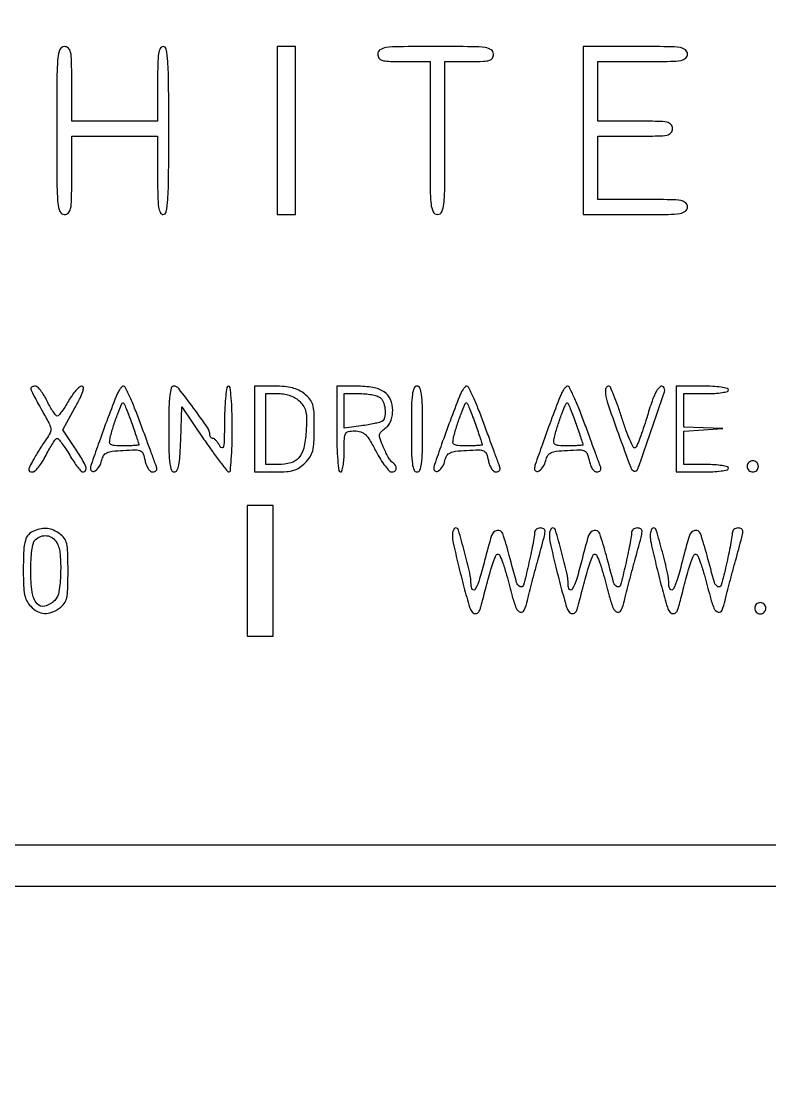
# Model space of a CAD drawing. Extents: x 0 to 1066, y 0 to 761.
# Drawn here: x 996.46 to 1013.42, y 667.41 to 691.67 of the extents above; entities that cross this region are included whole.
import ezdxf

# ---------------------------------------------------------------- set-up
doc = ezdxf.new("R2010")
doc.units = 0
doc.header["$MEASUREMENT"] = 0

msp = doc.modelspace()

# ---------------------------------------------------------------- linework, layer by layer
for points in [[(982.655824, 748.540282, 0.000002), (992.073451, 729.761465, 0.000003), (1001.476501, 711.012148, 0.073166), (1001.582046, 710.861438, 0.516769), (1001.62967, 710.868157, 0.000161), (1002.660428, 712.865717, 0.00194), (1003.806305, 715.10946, 0.001155)], [(1015.781863, 710.854808, 0.000003), (1025.166237, 729.64381, 0.000005), (1034.526962, 748.386234, 0.116318)]]:
    msp.add_lwpolyline(points, format="xyb")
for points in [[(997.2648, 689.1939, 0.001341), (997.268085, 687.969204, 0.020826), (997.28783, 687.549487, 0.077538), (997.336009, 687.355487, 0.301849), (997.434, 687.2904, 0.193568), (997.526485, 687.327598, 0.15568), (997.578021, 687.422587, 0.043488), (997.599267, 687.631595, 0.003595), (997.6032, 688.1787), (997.6032, 689.067), (998.5761, 689.067), (999.549, 689.067), (999.549, 688.1787, 0.004841), (999.55362, 687.70156, 0.030643), (999.573171, 687.4596, 0.072528), (999.610754, 687.332124, 0.292784), (999.6759, 687.2904, 0.365259), (999.747167, 687.350477, 0.02586), (999.78024, 687.6288, 0.014738), (999.798736, 688.127208, 0.001905), (999.8028, 689.1939, 0.001905), (999.798736, 690.260592, 0.014738), (999.78024, 690.759, 0.02586), (999.747167, 691.037323, 0.365259), (999.6759, 691.0974, 0.286822), (999.611114, 691.056905, 0.076301), (999.573323, 690.93525, 0.032071), (999.553673, 690.704014, 0.005163), (999.549, 690.2514), (999.549, 689.4054), (998.5761, 689.4054), (997.6032, 689.4054), (997.6032, 690.2514, 0.003852), (997.599202, 690.770304, 0.045528), (997.57782, 690.9705, 0.160003), (997.526249, 691.061685, 0.186821), (997.434, 691.0974, 0.301849), (997.336009, 691.032313, 0.077538), (997.28783, 690.838313, 0.020826), (997.268085, 690.418596, 0.001341)], [(1004.5404, 690.9282, 0.142406), (1004.56673, 690.837626, 0.183695), (1004.635575, 690.786193, 0.063075), (1004.782708, 690.763607, 0.006583), (1005.1326, 690.759), (1005.7248, 690.759), (1005.7248, 689.0247, 0.001501), (1005.728137, 687.912982, 0.022816), (1005.748013, 687.528337, 0.086689), (1005.796913, 687.351787, 0.289626), (1005.894, 687.2904, 0.289626), (1005.991087, 687.351787, 0.086689), (1006.039987, 687.528337, 0.022816), (1006.059863, 687.912982, 0.001501), (1006.0632, 689.0247), (1006.0632, 690.759), (1006.6131, 690.759, 0.007414), (1006.93488, 690.763771, 0.067313), (1007.073113, 690.786658, 0.186514), (1007.138296, 690.838013, 0.134481), (1007.163, 690.9282, 0.250083), (1007.112431, 691.022982, 0.116079), (1006.977938, 691.073521, 0.02996), (1006.681026, 691.093868, 0.00213), (1005.8517, 691.0974, 0.00213), (1005.022374, 691.093868, 0.02996), (1004.725463, 691.073521, 0.116079), (1004.590969, 691.022982, 0.250083)], [(1009.1934, 689.1939), (1009.1934, 687.2904), (1010.3778, 687.2904, 0.002431), (1011.122433, 687.29402, 0.033055), (1011.393, 687.314571, 0.126958), (1011.515361, 687.365508, 0.235138), (1011.5622, 687.4596, 0.212584), (1011.520709, 687.552777, 0.142907), (1011.41415, 687.604125, 0.038318), (1011.178739, 687.625025, 0.002988), (1010.547, 687.6288), (1009.5318, 687.6288), (1009.5318, 688.3479), (1009.5318, 689.067), (1010.3778, 689.067, 0.003852), (1010.896704, 689.070998, 0.045528), (1011.0969, 689.09238, 0.160003), (1011.188085, 689.143951, 0.186821), (1011.2238, 689.2362, 0.186821), (1011.188085, 689.328449, 0.160003), (1011.0969, 689.38002, 0.045528), (1010.896704, 689.401402, 0.003852), (1010.3778, 689.4054), (1009.5318, 689.4054), (1009.5318, 690.0822), (1009.5318, 690.759), (1010.547, 690.759, 0.002988), (1011.178739, 690.762775, 0.038318), (1011.41415, 690.783675, 0.142907), (1011.520709, 690.835023, 0.212584), (1011.5622, 690.9282, 0.235138), (1011.515361, 691.022292, 0.126958), (1011.393, 691.073229, 0.033055), (1011.122433, 691.09378, 0.002431), (1010.3778, 691.0974), (1009.1934, 691.0974)], [(996.6726, 683.345648, 0.114806), (996.680922, 683.309883, 0.003773), (996.7471, 683.177898, 0.00703), (996.82904, 683.022925, 0.004813), (996.926215, 682.849223, -0.008011), (997.082418, 682.565769, -0.081451), (997.125198, 682.438846, -0.151856), (997.111007, 682.337297, -0.048224), (997.031965, 682.204424, 0.011765), (996.964419, 682.107674, 0.005746), (996.882641, 681.981331, 0.005696), (996.800563, 681.847932, 0.008213), (996.731267, 681.72795, 0.010286), (996.650823, 681.575948, 0.092259), (996.629905, 681.5038, 0.29788), (996.64887, 681.467446, 0.128436), (996.704182, 681.453, 0.187335), (996.764643, 681.476477, 0.034372), (996.848842, 681.564831, 0.032745), (996.938054, 681.687924, 0.024627), (997.020061, 681.8337, -0.012096), (997.097381, 681.97958, -0.018152), (997.172425, 682.102569, -0.013313), (997.239253, 682.198024, -0.237674), (997.271757, 682.2144, -0.223986), (997.305419, 682.198524, -0.011834), (997.380775, 682.102569, -0.016754), (997.466473, 681.979577, -0.011241), (997.556427, 681.8337, 0.014777), (997.647792, 681.687855, 0.021221), (997.737799, 681.564831, 0.017833), (997.817771, 681.471738, 0.209331), (997.860566, 681.453, 0.286697), (997.917878, 681.488805, 0.199212), (997.922641, 681.567179, 0.054436), (997.849955, 681.721032, 0.008727), (997.671059, 682.001634), (997.400518, 682.410076), (997.674376, 682.904438, 0.010601), (997.792374, 683.128527, 0.037993), (997.853474, 683.278219, 0.083633), (997.866373, 683.36674, 0.407734), (997.833595, 683.3988, 0.178756), (997.7775, 683.378084, 0.032509), (997.696763, 683.299395, 0.031384), (997.609983, 683.189974, 0.023937), (997.528765, 683.0604, -0.013745), (997.451133, 682.930749, -0.020053), (997.375179, 682.821405, -0.016106), (997.307748, 682.73792, -0.218156), (997.272997, 682.722, -0.230398), (997.239398, 682.73835, -0.018087), (997.179196, 682.82112, -0.02171), (997.112462, 682.930148, -0.014767), (997.045761, 683.059429, 0.023654), (996.976122, 683.188715, 0.031853), (996.900524, 683.298024, 0.033055), (996.829194, 683.376958, 0.192501), (996.77835, 683.397829, 0.048317), (996.737878, 683.394284, 0.06872), (996.703664, 683.382902, 0.089382), (996.680627, 683.365868, 0.191239)], [(998.608362, 683.16615, 0.003339), (998.395398, 682.607358, 0.004151), (998.205161, 682.084806, 0.001707), (998.042404, 681.6209, 0.083697), (998.0262, 681.524779, 0.312627), (998.063916, 681.470353, 0.254015), (998.135892, 681.480401, 0.097401), (998.226521, 681.579578, 0.079193), (998.281104, 681.713072, -0.07731), (998.325963, 681.823965, -0.149045), (998.396294, 681.887692, -0.082541), (998.520043, 681.922681, -0.013238), (998.77111, 681.943914, -0.009846), (999.053914, 681.954722, -0.115249), (999.161124, 681.931762, -0.196754), (999.220807, 681.866633, -0.038982), (999.264697, 681.711264, 0.041225), (999.293983, 681.609343, 0.059746), (999.337311, 681.52643, 0.075165), (999.388589, 681.471492, 0.169033), (999.441726, 681.453, 0.089058), (999.486581, 681.461053, 0.134074), (999.518687, 681.484064, 0.146727), (999.532872, 681.518473, 0.114656), (999.52766, 681.55875, -0.001304), (999.500475, 681.632221, -0.000057), (999.406566, 681.888161, -0.000097), (999.295277, 682.191759, -0.000069), (999.170812, 682.53165, 0.007359), (999.043564, 682.864054, 0.011707), (998.923939, 683.144075, 0.005672), (998.816323, 683.373561, 0.287814), (998.776109, 683.3988, 0.199229), (998.74046, 683.384008, 0.039891), (998.694948, 683.330459, 0.036519), (998.648653, 683.255236, 0.026979)], [(999.8028, 682.4259, 0.004429), (999.807394, 681.907264, 0.027171), (999.826637, 681.640621, 0.059675), (999.862661, 681.496892, 0.310982), (999.926406, 681.453, 0.277265), (999.988771, 681.490463, 0.072942), (1000.029647, 681.60482, 0.034361), (1000.056805, 681.814232, 0.006805), (1000.074456, 682.192225), (1000.0989, 682.931449), (1000.600607, 682.192225, 0.006004), (1000.797916, 681.908888, 0.009362), (1000.975307, 681.670147, 0.004131), (1001.130312, 681.472883, 0.227962), (1001.171657, 681.453, 0.387916), (1001.199527, 681.478453, 0.004865), (1001.22063, 681.738789, 0.011107), (1001.236014, 682.052858, 0.006683), (1001.241, 682.4259, 0.00681), (1001.235533, 682.827296, 0.014876), (1001.218011, 683.134425, 0.010078), (1001.193111, 683.36648, 0.377473), (1001.1564, 683.3988, 0.365542), (1001.120672, 683.368651, 0.013518), (1001.093795, 683.180581, 0.017906), (1001.074057, 682.931596, 0.008996), (1001.066074, 682.61625, -0.003938), (1001.059862, 682.207407, -0.035053), (1001.043131, 682.028304, -0.356692), (1001.00998, 681.999091, -0.298005), (1000.968546, 682.02405, 0.02844), (1000.928142, 682.096925, 0.036638), (1000.882657, 682.158485, 0.03992), (1000.838698, 682.202095, 0.177225), (1000.805072, 682.2144, -0.108592), (1000.777728, 682.220409, -0.099715), (1000.754454, 682.237431, -0.095435), (1000.738847, 682.26287, -0.090241), (1000.7334, 682.292803, 0.152085), (1000.681819, 682.458459, 0.008545), (1000.364879, 682.901655, 0.006748), (1000.028514, 683.342847, 0.230431), (999.913551, 683.3988, 0.337836), (999.858105, 683.35651, 0.038584), (999.826358, 683.191856, 0.023331), (999.807672, 682.912102, 0.00501)], [(1001.7486, 682.4259), (1001.7486, 681.453), (1002.217745, 681.453, 0.017721), (1002.470926, 681.461976, 0.056767), (1002.636681, 681.492873, 0.074196), (1002.766125, 681.554736, 0.047901), (1002.894545, 681.660655, 0.051736), (1003.005211, 681.796942, 0.08116), (1003.06616, 681.934652, 0.05256), (1003.094739, 682.124151, 0.011166), (1003.1022, 682.458214, 0.009802), (1003.095372, 682.80649, 0.061136), (1003.066771, 682.98223, 0.102523), (1003.002509, 683.103356, 0.053091), (1002.879291, 683.22346, 0.052467), (1002.749428, 683.305181, 0.050879), (1002.604074, 683.359093, 0.042137), (1002.427853, 683.389211, 0.021266), (1002.202491, 683.3988), (1001.7486, 683.3988)], [(1002.773282, 683.050918, -0.05917), (1002.865265, 682.934144, -0.086651), (1002.913206, 682.81275, -0.056195), (1002.928382, 682.646407, -0.01273), (1002.915112, 682.362749, -0.036273), (1002.861099, 681.992144, -0.123078), (1002.752995, 681.775129, -0.151745), (1002.570491, 681.660067, -0.065424), (1002.28233, 681.6222), (1002.0024, 681.6222), (1002.0024, 682.4259), (1002.0024, 683.2296), (1002.2985, 683.2296, -0.042813), (1002.435527, 683.217845, -0.047236), (1002.563928, 683.182924, -0.04945), (1002.678185, 683.126491, -0.057014)], [(1003.6098, 682.4259, 0.00681), (1003.615267, 682.024504, 0.014876), (1003.632789, 681.717375, 0.010078), (1003.657689, 681.48532, 0.377473), (1003.6944, 681.453, 0.332234), (1003.727481, 681.477709, 0.026982), (1003.754149, 681.589682, 0.027868), (1003.772896, 681.739934, 0.017105), (1003.779, 681.9183, -0.008163), (1003.783874, 682.216813, -0.111228), (1003.811047, 682.321399, -0.22922), (1003.875274, 682.36966, -0.048475), (1004.018727, 682.3836, -0.078159), (1004.15515, 682.362144, -0.114133), (1004.259121, 682.299922, -0.067232), (1004.360117, 682.172433, -0.013422), (1004.50189, 681.9183, 0.017166), (1004.603081, 681.740059, 0.02441), (1004.705846, 681.589682, 0.022151), (1004.798851, 681.477588, 0.211552), (1004.854363, 681.453, 0.149686), (1004.926524, 681.475098, 0.220425), (1004.960207, 681.530966, 0.177874), (1004.942268, 681.603201, 0.105826), (1004.877518, 681.665292, -0.101676), (1004.83666, 681.703834, -0.018463), (1004.779693, 681.791742, -0.019204), (1004.719842, 681.901385, -0.016372), (1004.665096, 682.021224, -0.013519), (1004.59316, 682.207384, -0.111613), (1004.582419, 682.296917, -0.172377), (1004.614435, 682.364169, -0.043547), (1004.708678, 682.443236, 0.073485), (1004.782931, 682.513489, 0.067422), (1004.836295, 682.604206, 0.059588), (1004.868212, 682.716019, 0.039776), (1004.8788, 682.8489, 0.10274), (1004.827443, 683.096201, 0.143974), (1004.683731, 683.268386, 0.106673), (1004.432344, 683.367851, 0.041078), (1004.056276, 683.3988), (1003.6098, 683.3988)], [(1004.60808, 683.12808, -0.122709), (1004.677625, 683.012376, -0.063022), (1004.706613, 682.844638, -0.065373), (1004.693002, 682.685489, -0.203061), (1004.632016, 682.599436, -0.075848), (1004.581361, 682.57789, -0.009207), (1004.463331, 682.549961, -0.010757), (1004.320856, 682.522202, -0.008674), (1004.166716, 682.498344), (1003.779, 682.445202), (1003.779, 682.837401), (1003.779, 683.2296), (1004.14278, 683.2296, -0.025442), (1004.289488, 683.22213, -0.028275), (1004.429521, 683.199778, -0.029295), (1004.545334, 683.167303, -0.113847)], [(1005.3018, 682.4259, 0.004301), (1005.306327, 681.89969, 0.028132), (1005.325709, 681.6363, 0.065619), (1005.36287, 681.497029, 0.303591), (1005.4287, 681.453, 0.303591), (1005.49453, 681.497029, 0.065619), (1005.531691, 681.6363, 0.028132), (1005.551073, 681.89969, 0.004301), (1005.5556, 682.4259, 0.004301), (1005.551073, 682.95211, 0.028132), (1005.531691, 683.2155, 0.065619), (1005.49453, 683.354771, 0.303591), (1005.4287, 683.3988, 0.303591), (1005.36287, 683.354771, 0.065619), (1005.325709, 683.2155, 0.028132), (1005.306327, 682.95211, 0.004301)], [(1006.391562, 683.16615, 0.003339), (1006.178598, 682.607358, 0.004151), (1005.988361, 682.084806, 0.001707), (1005.825604, 681.6209, 0.083697), (1005.8094, 681.524779, 0.312627), (1005.847116, 681.470353, 0.254015), (1005.919092, 681.480401, 0.097401), (1006.009721, 681.579578, 0.079193), (1006.064304, 681.713072, -0.07731), (1006.109163, 681.823965, -0.149045), (1006.179494, 681.887692, -0.082541), (1006.303243, 681.922681, -0.013238), (1006.55431, 681.943914, -0.009846), (1006.837114, 681.954722, -0.115249), (1006.944324, 681.931762, -0.196754), (1007.004007, 681.866633, -0.038982), (1007.047897, 681.711264, 0.041225), (1007.077183, 681.609343, 0.059746), (1007.120511, 681.52643, 0.075165), (1007.171789, 681.471492, 0.169033), (1007.224926, 681.453, 0.089058), (1007.269781, 681.461053, 0.134074), (1007.301887, 681.484064, 0.146727), (1007.316072, 681.518473, 0.114656), (1007.31086, 681.55875, -0.001304), (1007.283675, 681.632221, -0.000057), (1007.189766, 681.888161, -0.000097), (1007.078477, 682.191759, -0.000069), (1006.954012, 682.53165, 0.007359), (1006.826764, 682.864054, 0.011707), (1006.707139, 683.144075, 0.005672), (1006.599523, 683.373561, 0.287814), (1006.559309, 683.3988, 0.199229), (1006.52366, 683.384008, 0.039891), (1006.478148, 683.330459, 0.036519), (1006.431853, 683.255236, 0.026979)], [(1008.675762, 683.16615, 0.003339), (1008.462798, 682.607358, 0.004151), (1008.272561, 682.084806, 0.001707), (1008.109804, 681.6209, 0.083697), (1008.0936, 681.524779, 0.312627), (1008.131316, 681.470353, 0.254015), (1008.203292, 681.480401, 0.097401), (1008.293921, 681.579578, 0.079193), (1008.348504, 681.713072, -0.07731), (1008.393363, 681.823965, -0.149045), (1008.463694, 681.887692, -0.082541), (1008.587443, 681.922681, -0.013238), (1008.83851, 681.943914, -0.009846), (1009.121314, 681.954722, -0.115249), (1009.228524, 681.931762, -0.196754), (1009.288207, 681.866633, -0.038982), (1009.332097, 681.711264, 0.041225), (1009.361383, 681.609343, 0.059746), (1009.404711, 681.52643, 0.075165), (1009.455989, 681.471492, 0.169033), (1009.509126, 681.453, 0.089058), (1009.553981, 681.461053, 0.134074), (1009.586087, 681.484064, 0.146727), (1009.600272, 681.518473, 0.114656), (1009.59506, 681.55875, -0.001304), (1009.567875, 681.632221, -0.000057), (1009.473966, 681.888161, -0.000097), (1009.362677, 682.191759, -0.000069), (1009.238212, 682.53165, 0.007359), (1009.110964, 682.864054, 0.011707), (1008.991339, 683.144075, 0.005672), (1008.883723, 683.373561, 0.287814), (1008.843509, 683.3988, 0.199229), (1008.80786, 683.384008, 0.039891), (1008.762348, 683.330459, 0.036519), (1008.716053, 683.255236, 0.026979)], [(1009.701, 683.290719, 0.082014), (1009.741351, 683.046373, 0.004582), (1009.996632, 682.316563, 0.002205), (1010.276138, 681.550997, 0.227449), (1010.354959, 681.474714, 0.408329), (1010.432243, 681.512388, 0.002099), (1010.741279, 682.392491, 0.002314), (1011.041297, 683.271661, 0.28475), (1011.015515, 683.381485, 0.382957), (1010.940898, 683.385514, 0.099734), (1010.857104, 683.284907, 0.041274), (1010.75904, 683.061216, 0.01052), (1010.638318, 682.683852, -0.008166), (1010.560484, 682.436543, -0.011762), (1010.482943, 682.220615, -0.007624), (1010.411753, 682.044192, -0.155854), (1010.374837, 682.001069, -0.43902), (1010.336281, 682.011898, -0.013121), (1010.256148, 682.180624, -0.018197), (1010.16698, 682.403381, -0.010534), (1010.075326, 682.67693, 0.008823), (1009.983666, 682.953636, 0.013999), (1009.89445, 683.186751, 0.007867), (1009.812906, 683.374753, 0.294555), (1009.775629, 683.3988, 0.143351), (1009.74717, 683.39047, 0.099566), (1009.722922, 683.367051, 0.084094), (1009.706585, 683.332033, 0.067284)], [(1011.3084, 682.4259), (1011.3084, 681.453), (1011.9006, 681.453, 0.01259), (1012.133841, 681.458874, 0.022889), (1012.3236, 681.477171, 0.020168), (1012.465395, 681.5033, 0.350432), (1012.4928, 681.5376, 0.339565), (1012.467147, 681.571018, 0.024068), (1012.34475, 681.597525, 0.025878), (1012.18116, 681.616157, 0.015416), (1011.9852, 681.6222), (1011.4776, 681.6222), (1011.4776, 681.998479), (1011.4776, 682.374758), (1011.92175, 682.405829), (1012.3659, 682.436901), (1011.92175, 682.45255), (1011.4776, 682.4682), (1011.4776, 682.8489), (1011.4776, 683.2296), (1011.9852, 683.2296, 0.015416), (1012.18116, 683.235643, 0.025878), (1012.34475, 683.254275, 0.024068), (1012.467147, 683.280782, 0.339565), (1012.4928, 683.3142, 0.350432), (1012.465395, 683.3485, 0.020168), (1012.3236, 683.374629, 0.022889), (1012.133841, 683.392926, 0.01259), (1011.9006, 683.3988), (1011.3084, 683.3988)], [(998.970639, 682.535159, -0.001619), (999.030186, 682.364305, -0.00251), (999.080363, 682.21642, -0.000754), (999.123073, 682.087786, -0.079938), (999.126, 682.069598, -0.38845), (999.117024, 682.059788, -0.004704), (999.023698, 682.052367, -0.010918), (998.911273, 682.046954, -0.006568), (998.777738, 682.0452, -0.011917), (998.570461, 682.050141, -0.129665), (998.491469, 682.075058, -0.261064), (998.462631, 682.128272, -0.057007), (998.476438, 682.23555, -0.016319), (998.552592, 682.505948, -0.015754), (998.647025, 682.774043, -0.008409), (998.741665, 683.006265, -0.530946), (998.778266, 683.013334, -0.097384), (998.798367, 682.983393, -0.003648), (998.850043, 682.857603, -0.006476), (998.908426, 682.706873, -0.004498)], [(1006.753839, 682.535159, -0.001619), (1006.813386, 682.364305, -0.00251), (1006.863563, 682.21642, -0.000754), (1006.906273, 682.087786, -0.079938), (1006.9092, 682.069598, -0.38845), (1006.900224, 682.059788, -0.004704), (1006.806898, 682.052367, -0.010918), (1006.694473, 682.046954, -0.006568), (1006.560938, 682.0452, -0.011917), (1006.353661, 682.050141, -0.129665), (1006.274669, 682.075058, -0.261064), (1006.245831, 682.128272, -0.057007), (1006.259638, 682.23555, -0.016319), (1006.335792, 682.505948, -0.015754), (1006.430225, 682.774043, -0.008409), (1006.524865, 683.006265, -0.530946), (1006.561466, 683.013334, -0.097384), (1006.581567, 682.983393, -0.003648), (1006.633243, 682.857603, -0.006476), (1006.691626, 682.706873, -0.004498)], [(1009.038039, 682.535159, -0.001619), (1009.097586, 682.364305, -0.00251), (1009.147763, 682.21642, -0.000754), (1009.190473, 682.087786, -0.079938), (1009.1934, 682.069598, -0.38845), (1009.184424, 682.059788, -0.004704), (1009.091098, 682.052367, -0.010918), (1008.978673, 682.046954, -0.006568), (1008.845138, 682.0452, -0.011917), (1008.637861, 682.050141, -0.129665), (1008.558869, 682.075058, -0.261064), (1008.530031, 682.128272, -0.057007), (1008.543838, 682.23555, -0.016319), (1008.619992, 682.505948, -0.015754), (1008.714425, 682.774043, -0.008409), (1008.809065, 683.006265, -0.530946), (1008.845666, 683.013334, -0.097384), (1008.865767, 682.983393, -0.003648), (1008.917443, 682.857603, -0.006476), (1008.975826, 682.706873, -0.004498)], [(1012.9158, 681.5799, 0.099038), (1012.925488, 681.53147, 0.097945), (1012.953077, 681.490277, 0.097945), (1012.99427, 681.462688, 0.099038), (1013.0427, 681.453, 0.099038), (1013.09113, 681.462688, 0.097945), (1013.132323, 681.490277, 0.097945), (1013.159912, 681.53147, 0.099038), (1013.1696, 681.5799, 0.099038), (1013.159912, 681.62833, 0.097945), (1013.132323, 681.669523, 0.097945), (1013.09113, 681.697112, 0.099038), (1013.0427, 681.7068, 0.099038), (1012.99427, 681.697112, 0.097945), (1012.953077, 681.669523, 0.097945), (1012.925488, 681.62833, 0.099038)], [(996.7572, 680.122336, 0.113416), (996.626807, 680.035107, 0.120304), (996.550995, 679.901424, 0.058698), (996.514372, 679.673273, 0.009981), (996.504695, 679.23225, 0.009509), (996.510743, 678.877432, 0.041212), (996.535606, 678.668488, 0.069503), (996.586095, 678.525574, 0.076906), (996.6726, 678.4074, 0.069596), (996.82642, 678.291329, 0.113111), (996.982912, 678.245956, 0.107977), (997.148755, 678.272411, 0.059497), (997.330576, 678.369897, 0.08589), (997.432447, 678.471154, 0.099618), (997.487919, 678.595878, 0.048119), (997.512885, 678.796606, 0.006894), (997.5186, 679.2111, 0.006894), (997.512885, 679.625594, 0.048119), (997.487919, 679.826322, 0.099618), (997.432447, 679.951046, 0.08589), (997.330576, 680.052303, 0.047737), (997.189183, 680.132437, 0.074807), (997.054762, 680.169766, 0.074512), (996.914922, 680.16596, 0.046976)], [(1006.2324, 680.013245, 0.055285), (1006.251262, 679.84318, 0.003586), (1006.363806, 679.358335, 0.005763), (1006.494165, 678.840868, 0.008294), (1006.622383, 678.38625, 0.087858), (1006.672416, 678.286954, 0.190814), (1006.74394, 678.242936, 0.241129), (1006.813687, 678.264407, 0.126323), (1006.862195, 678.34395, 0.008647), (1006.881753, 678.412217, 0.000756), (1006.928124, 678.586382, 0.000992), (1006.982712, 678.794331, 0.000771), (1007.041297, 679.02075, -0.010076), (1007.102301, 679.239642, -0.015998), (1007.164221, 679.424054, -0.010003), (1007.222175, 679.570879, -0.30246), (1007.253595, 679.5918, -0.294607), (1007.30721, 679.557207, -0.021732), (1007.375384, 679.387179, -0.017041), (1007.461914, 679.11117, -0.003861), (1007.589079, 678.636954, 0.028979), (1007.677376, 678.363393, 0.236088), (1007.771867, 678.27764, 0.375126), (1007.861278, 678.320224, 0.047485), (1007.932765, 678.540625, -0.007364), (1007.96512, 678.676684, -0.001651), (1008.024437, 678.907545, -0.001712), (1008.094715, 679.173625, -0.001656), (1008.167589, 679.442195, 0.001537), (1008.311312, 679.971373, 0.047766), (1008.333835, 680.105256, 0.2868), (1008.303981, 680.161578, 0.131956), (1008.2205, 680.184, 0.090659), (1008.172053, 680.175143, 0.095575), (1008.130877, 680.149772, 0.099646), (1008.103325, 680.111933, 0.108101), (1008.0936, 680.067477, -0.043207), (1008.087159, 679.99308, -0.003709), (1008.0529, 679.804957, -0.004876), (1008.008109, 679.580898, -0.003761), (1007.955046, 679.337419, -0.010095), (1007.843417, 678.885751, -0.477441), (1007.767939, 678.852276, -0.208746), (1007.688061, 678.949895, -0.004501), (1007.522654, 679.558932, 0.018426), (1007.372575, 680.056336, 0.377599), (1007.246805, 680.128149, 0.274669), (1007.120511, 680.01297, 0.013366), (1006.963861, 679.44375, -0.012706), (1006.850255, 679.028799, -0.054618), (1006.750244, 678.793412, -0.538461), (1006.691102, 678.789145, -0.165595), (1006.655621, 678.89385, 0.055386), (1006.625651, 679.167295, 0.011282), (1006.508558, 679.640875, 0.004592), (1006.369265, 680.136199, 0.333465), (1006.305562, 680.184, 0.215541), (1006.277574, 680.171347, 0.079373), (1006.253891, 680.133841, 0.060364), (1006.237761, 680.078623, 0.040931)], [(1008.432, 680.013245, 0.055285), (1008.450862, 679.84318, 0.003586), (1008.563406, 679.358335, 0.005763), (1008.693765, 678.840868, 0.008294), (1008.821983, 678.38625, 0.087858), (1008.872016, 678.286954, 0.190814), (1008.94354, 678.242936, 0.241129), (1009.013287, 678.264407, 0.126323), (1009.061795, 678.34395, 0.008647), (1009.081353, 678.412217, 0.000756), (1009.127724, 678.586382, 0.000992), (1009.182312, 678.794331, 0.000771), (1009.240897, 679.02075, -0.010076), (1009.301901, 679.239642, -0.015998), (1009.363821, 679.424054, -0.010003), (1009.421775, 679.570879, -0.30246), (1009.453195, 679.5918, -0.294607), (1009.50681, 679.557207, -0.021732), (1009.574984, 679.387179, -0.017041), (1009.661514, 679.11117, -0.003861), (1009.788679, 678.636954, 0.028979), (1009.876976, 678.363393, 0.236088), (1009.971467, 678.27764, 0.375126), (1010.060878, 678.320224, 0.047485), (1010.132365, 678.540625, -0.007364), (1010.16472, 678.676684, -0.001651), (1010.224037, 678.907545, -0.001712), (1010.294315, 679.173625, -0.001656), (1010.367189, 679.442195, 0.001537), (1010.510912, 679.971373, 0.047766), (1010.533435, 680.105256, 0.2868), (1010.503581, 680.161578, 0.131956), (1010.4201, 680.184, 0.090659), (1010.371653, 680.175143, 0.095575), (1010.330477, 680.149772, 0.099646), (1010.302925, 680.111933, 0.108101), (1010.2932, 680.067477, -0.043207), (1010.286759, 679.99308, -0.003709), (1010.2525, 679.804957, -0.004876), (1010.207709, 679.580898, -0.003761), (1010.154646, 679.337419, -0.010095), (1010.043017, 678.885751, -0.477441), (1009.967539, 678.852276, -0.208746), (1009.887661, 678.949895, -0.004501), (1009.722254, 679.558932, 0.018426), (1009.572175, 680.056336, 0.377599), (1009.446405, 680.128149, 0.274669), (1009.320111, 680.01297, 0.013366), (1009.163461, 679.44375, -0.012706), (1009.049855, 679.028799, -0.054618), (1008.949844, 678.793412, -0.538461), (1008.890702, 678.789145, -0.165595), (1008.855221, 678.89385, 0.055386), (1008.825251, 679.167295, 0.011282), (1008.708158, 679.640875, 0.004592), (1008.568865, 680.136199, 0.333465), (1008.505162, 680.184, 0.215541), (1008.477174, 680.171347, 0.079373), (1008.453491, 680.133841, 0.060364), (1008.437361, 680.078623, 0.040931)], [(1010.7162, 680.013245, 0.055285), (1010.735062, 679.84318, 0.003586), (1010.847606, 679.358335, 0.005763), (1010.977965, 678.840868, 0.008294), (1011.106183, 678.38625, 0.087858), (1011.156216, 678.286954, 0.190814), (1011.22774, 678.242936, 0.241129), (1011.297487, 678.264407, 0.126323), (1011.345995, 678.34395, 0.008647), (1011.365553, 678.412217, 0.000756), (1011.411924, 678.586382, 0.000992), (1011.466512, 678.794331, 0.000771), (1011.525097, 679.02075, -0.010076), (1011.586101, 679.239642, -0.015998), (1011.648021, 679.424054, -0.010003), (1011.705975, 679.570879, -0.30246), (1011.737395, 679.5918, -0.294607), (1011.79101, 679.557207, -0.021732), (1011.859184, 679.387179, -0.017041), (1011.945714, 679.11117, -0.003861), (1012.072879, 678.636954, 0.028979), (1012.161176, 678.363393, 0.236088), (1012.255667, 678.27764, 0.375126), (1012.345078, 678.320224, 0.047485), (1012.416565, 678.540625, -0.007364), (1012.44892, 678.676684, -0.001651), (1012.508237, 678.907545, -0.001712), (1012.578515, 679.173625, -0.001656), (1012.651389, 679.442195, 0.001537), (1012.795112, 679.971373, 0.047766), (1012.817635, 680.105256, 0.2868), (1012.787781, 680.161578, 0.131956), (1012.7043, 680.184, 0.090659), (1012.655853, 680.175143, 0.095575), (1012.614677, 680.149772, 0.099646), (1012.587125, 680.111933, 0.108101), (1012.5774, 680.067477, -0.043207), (1012.570959, 679.99308, -0.003709), (1012.5367, 679.804957, -0.004876), (1012.491909, 679.580898, -0.003761), (1012.438846, 679.337419, -0.010095), (1012.327217, 678.885751, -0.477441), (1012.251739, 678.852276, -0.208746), (1012.171861, 678.949895, -0.004501), (1012.006454, 679.558932, 0.018426), (1011.856375, 680.056336, 0.377599), (1011.730605, 680.128149, 0.274669), (1011.604311, 680.01297, 0.013366), (1011.447661, 679.44375, -0.012706), (1011.334055, 679.028799, -0.054618), (1011.234044, 678.793412, -0.538461), (1011.174902, 678.789145, -0.165595), (1011.139421, 678.89385, 0.055386), (1011.109451, 679.167295, 0.011282), (1010.992358, 679.640875, 0.004592), (1010.853065, 680.136199, 0.333465), (1010.789362, 680.184, 0.215541), (1010.761374, 680.171347, 0.079373), (1010.737691, 680.133841, 0.060364), (1010.721561, 680.078623, 0.040931)], [(997.261823, 679.851162, -0.102775), (997.339745, 679.586732, -0.029091), (997.349912, 679.155418, -0.026553), (997.312802, 678.733302, -0.162564), (997.216457, 678.540343, -0.128792), (996.993916, 678.410184, -0.299107), (996.817881, 678.466228, -0.138243), (996.704359, 678.729902, -0.032964), (996.6726, 679.2111, -0.014015), (996.679568, 679.459637, -0.021885), (996.700899, 679.672622, -0.022192), (996.732475, 679.838631, -0.139153), (996.77412, 679.91328, -0.10819), (996.897752, 679.992499, -0.120833), (997.038123, 680.008544, -0.123406), (997.167777, 679.957919, -0.115908)], [(1013.085, 678.3651, 0.099038), (1013.094688, 678.31667, 0.097945), (1013.122277, 678.275477, 0.097945), (1013.16347, 678.247888, 0.099038), (1013.2119, 678.2382, 0.099038), (1013.26033, 678.247888, 0.097945), (1013.301523, 678.275477, 0.097945), (1013.329112, 678.31667, 0.099038), (1013.3388, 678.3651, 0.099038), (1013.329112, 678.41353, 0.097945), (1013.301523, 678.454723, 0.097945), (1013.26033, 678.482312, 0.099038), (1013.2119, 678.492, 0.099038), (1013.16347, 678.482312, 0.097945), (1013.122277, 678.454723, 0.097945), (1013.094688, 678.41353, 0.099038)]]:
    msp.add_lwpolyline(points, format="xyb", close=True)
for points in [[(1002.2562, 689.1939), (1002.2562, 687.2904), (1002.4677, 687.2904), (1002.6792, 687.2904), (1002.6792, 689.1939), (1002.6792, 691.0974), (1002.4677, 691.0974), (1002.2562, 691.0974)], [(1001.5794, 679.2111), (1001.5794, 677.7306), (1001.8755, 677.7306), (1002.1716, 677.7306), (1002.1716, 679.2111), (1002.1716, 680.6916), (1001.8755, 680.6916), (1001.5794, 680.6916)], [(964.44, 672.5277), (964.44, 672.0624), (1008.8973, 672.0624), (1053.3546, 672.0624), (1053.3546, 672.5277), (1053.3546, 672.993), (1008.8973, 672.993), (964.44, 672.993)]]:
    msp.add_lwpolyline(points, close=True)

doc.saveas('drawing.dxf')
